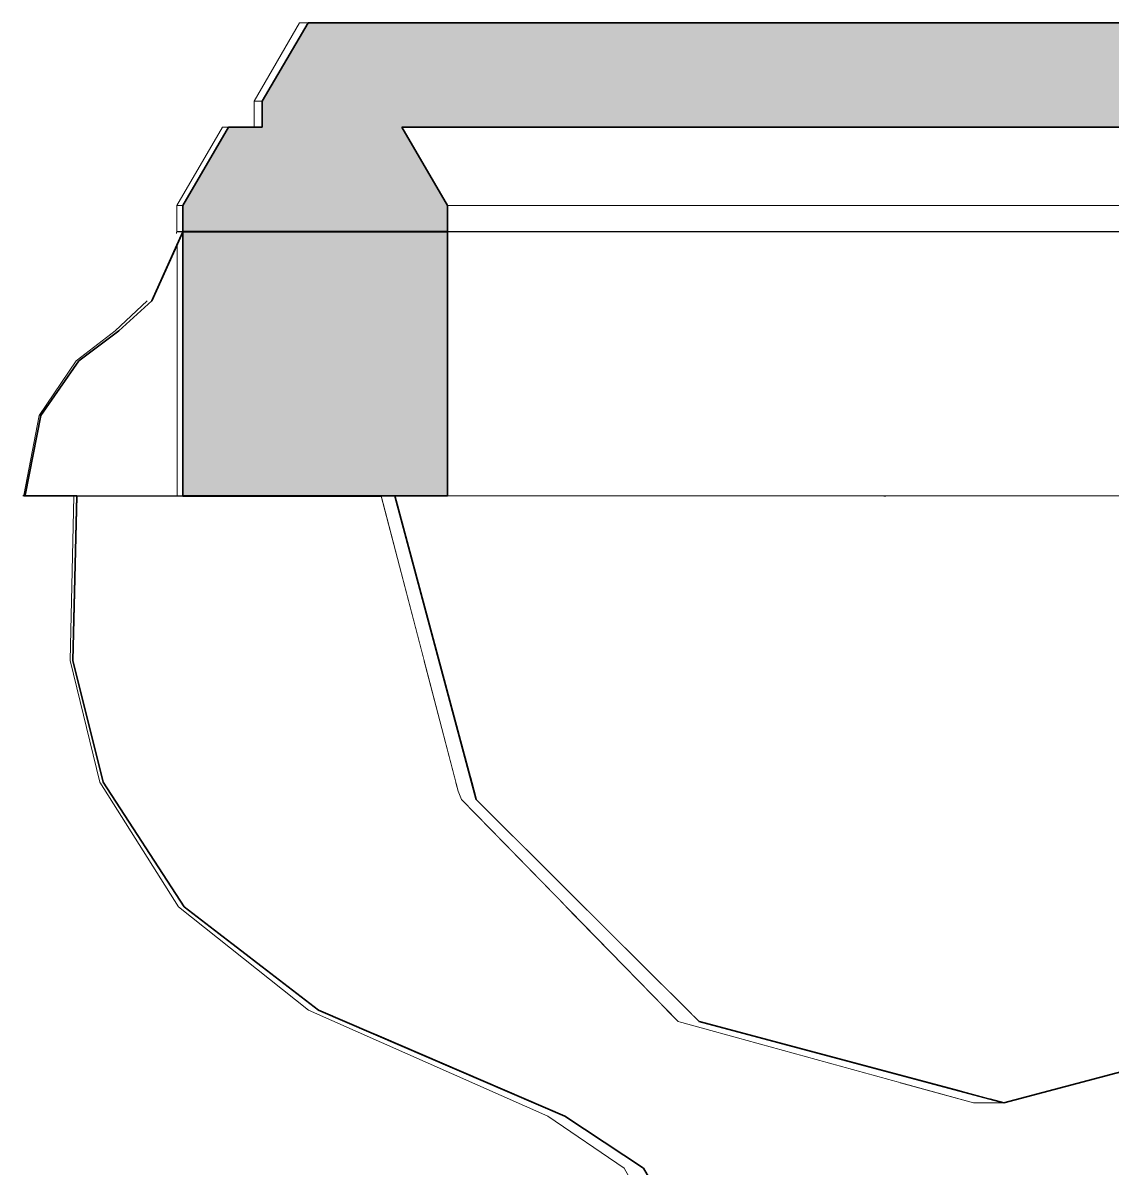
# Model space of a CAD drawing. Header units: millimetres. Extents: x -46169 to 237885, y -84465 to 18123.
# Drawn here: x 223943.5 to 224152.2, y -84112.1 to -83892.6 of the extents above; entities that cross this region are included whole.
import ezdxf

# ---------------------------------------------------------------- set-up
doc = ezdxf.new("R2010")
doc.units = ezdxf.units.MM
doc.header["$MEASUREMENT"] = 0
doc.linetypes.add('Wipeout_Contour', pattern=[1000, 0, -1000])
doc.layers.add('New_A-25-M_Wall_Ext', color=7, linetype='Continuous')
for name, color, linetype, lineweight, true_color in [('New_A-25-M_Wall_Ext_Pen_No__104', 7, 'Continuous', 15, 0xa6a6a6), ('New_A-25-M_Wall_Ext_Pen_No__44', 7, 'Continuous', 35, 0x444444), ('New_A-25-M_Wall_Ext_Pen_No__75', 7, 'Continuous', 20, 0x606060)]:
    doc.layers.add(name, color=color, linetype=linetype, lineweight=lineweight, true_color=true_color)

# ---------------------------------------------------------------- blocks, each defined once
blk = doc.blocks.new('Section Elem_421_4', base_point=(208268.76, -84332.61))
at = {"color": 254, "linetype": 'Wipeout_Contour', "lineweight": 0, "ltscale": 956759.551213}
blk.add_wipeout([(223987.83, -83912.61), (223989.39, -83912.61), (223989.39, -83907.61), (223987.83, -83907.61)], dxfattribs=at).dxf.layer = 'New_A-25-M_Wall_Ext'
at = {"color": 254, "linetype": 'Wipeout_Contour', "lineweight": 0, "ltscale": 956771.444806}
blk.add_wipeout([(223973.07, -83935.12), (223973.07, -83983.22), (223974.17, -83983.22), (223974.17, -83932.66)], dxfattribs=at).dxf.layer = 'New_A-25-M_Wall_Ext'
at = {"color": 254, "linetype": 'Wipeout_Contour', "lineweight": 0, "ltscale": 956997.505367}
blk.add_wipeout([(224024.92, -83983.22), (224043.51, -83983.22), (224043.51, -83932.64), (224024.92, -83932.64)], dxfattribs=at).dxf.layer = 'New_A-25-M_Wall_Ext'
at = {"color": 254, "linetype": 'Wipeout_Contour', "lineweight": 0, "ltscale": 956761.911894}
blk.add_wipeout([(223987.83, -83907.61), (223989.39, -83907.61), (223998.18, -83892.61), (223996.54, -83892.61)], dxfattribs=at).dxf.layer = 'New_A-25-M_Wall_Ext'
at = {"color": 254, "linetype": 'Wipeout_Contour', "lineweight": 0, "ltscale": 717549.762628}
blk.add_wipeout([(223972.98, -83932.74), (223973.03, -83932.74), (223973.07, -83932.65)], dxfattribs=at).dxf.layer = 'New_A-25-M_Wall_Ext'
at = {"color": 254, "linetype": 'Wipeout_Contour', "lineweight": 0, "ltscale": 957157.414055}
blk.add_wipeout([(224043.51, -83983.22), (224110.31, -83983.22), (224110.31, -83932.64), (224043.51, -83932.64)], dxfattribs=at).dxf.layer = 'New_A-25-M_Wall_Ext'
at = {"color": 254, "linetype": 'Wipeout_Contour', "lineweight": 0, "ltscale": 717552.106527}
blk.add_wipeout([(223973.07, -83935.12), (223972.97, -83935.33), (223973.07, -83935.33)], dxfattribs=at).dxf.layer = 'New_A-25-M_Wall_Ext'
at = {"layer": 'New_A-25-M_Wall_Ext_Pen_No__44', "linetype": 'Continuous'}
for p, q in [((223998.18, -83892.61), (223989.39, -83907.61)), ((224264.84, -83892.61), (223998.18, -83892.61)), ((223989.39, -83907.61), (223989.39, -83912.61))]:
    blk.add_line(p, q, dxfattribs=at)
at = {"layer": 'New_A-25-M_Wall_Ext_Pen_No__75', "linetype": 'Continuous'}
for p, q in [((223987.83, -83907.61), (223996.54, -83892.61)), ((223998.18, -83892.61), (223996.54, -83892.61)), ((223987.83, -83912.61), (223987.83, -83907.61)), ((223989.39, -83907.61), (223987.83, -83907.61))]:
    blk.add_line(p, q, dxfattribs=at)
at = {"color": 254, "linetype": 'Wipeout_Contour', "lineweight": 0, "ltscale": 717549.567053}
blk.add_wipeout([(223972.98, -83932.74), (223972.94, -83932.96), (223973.03, -83932.74)], dxfattribs=at).dxf.layer = 'New_A-25-M_Wall_Ext'
at = {"color": 254, "linetype": 'Wipeout_Contour', "lineweight": 0, "ltscale": 957423.070872}
blk.add_wipeout([(224110.31, -83983.22), (224185.35, -83983.22), (224185.35, -83932.64), (224110.31, -83932.64)], dxfattribs=at).dxf.layer = 'New_A-25-M_Wall_Ext'
at = {"color": 254, "linetype": 'Wipeout_Contour', "lineweight": 0, "ltscale": 1195923.146471299}
blk.add_wipeout([(223972.97, -83935.33), (223968.24, -83945.88), (223971.08, -83945.88), (223973.07, -83941.72), (223973.07, -83935.33)], dxfattribs=at).dxf.layer = 'New_A-25-M_Wall_Ext'
at = {"color": 254, "linetype": 'Wipeout_Contour', "lineweight": 0, "ltscale": 957384.042806}
blk.add_wipeout([(224110.31, -83932.61), (224185.35, -83932.61), (224185.35, -83927.61), (224110.31, -83927.61)], dxfattribs=at).dxf.layer = 'New_A-25-M_Wall_Ext'
at = {"color": 254, "linetype": 'Wipeout_Contour', "lineweight": 0, "ltscale": 717560.048238}
blk.add_wipeout([(223971.08, -83945.88), (223973.07, -83945.88), (223973.07, -83941.72)], dxfattribs=at).dxf.layer = 'New_A-25-M_Wall_Ext'
at = {"color": 254, "linetype": 'Wipeout_Contour', "lineweight": 0, "ltscale": 957371.073576}
blk.add_wipeout([(224108.78, -83983.27), (224135.32, -83998.79), (224139.38, -83983.22), (224108.79, -83983.22)], dxfattribs=at).dxf.layer = 'New_A-25-M_Wall_Ext'
at = {"color": 254, "linetype": 'Wipeout_Contour', "lineweight": 0, "ltscale": 957118.350741}
blk.add_wipeout([(224043.5, -83932.61), (224110.31, -83932.61), (224110.31, -83927.61), (224043.5, -83927.61)], dxfattribs=at).dxf.layer = 'New_A-25-M_Wall_Ext'
at = {"color": 254, "linetype": 'Wipeout_Contour', "lineweight": 0, "ltscale": 956731.285425}
blk.add_wipeout([(223968.24, -83945.88), (223961.93, -83951.61), (223965.12, -83951.61), (223971.08, -83945.88)], dxfattribs=at).dxf.layer = 'New_A-25-M_Wall_Ext'
at = {"color": 254, "linetype": 'Wipeout_Contour', "lineweight": 0, "ltscale": 957366.795659}
blk.add_wipeout([(224108.74, -83983.31), (224124.23, -84010.18), (224135.32, -83998.79), (224108.78, -83983.27)], dxfattribs=at).dxf.layer = 'New_A-25-M_Wall_Ext'
at = {"layer": 'New_A-25-M_Wall_Ext_Pen_No__75', "linetype": 'Continuous'}
for p, q in [((224110.31, -83932.61), (224185.35, -83932.61)), ((224110.31, -83932.64), (224185.35, -83932.64))]:
    blk.add_line(p, q, dxfattribs=at)
at = {"color": 254, "linetype": 'Wipeout_Contour', "lineweight": 0, "ltscale": 957372.057788}
blk.add_wipeout([(224108.74, -83912.61), (224110.31, -83927.61), (224185.35, -83927.61), (224189.07, -83912.61)], dxfattribs=at).dxf.layer = 'New_A-25-M_Wall_Ext'
at = {"color": 254, "linetype": 'Wipeout_Contour', "lineweight": 0, "ltscale": 956958.417185}
blk.add_wipeout([(224024.91, -83932.61), (224043.5, -83932.61), (224043.5, -83927.61), (224024.91, -83927.61)], dxfattribs=at).dxf.layer = 'New_A-25-M_Wall_Ext'
at = {"color": 254, "linetype": 'Wipeout_Contour', "lineweight": 0, "ltscale": 956745.566729}
blk.add_wipeout([(223965.12, -83951.61), (223973.07, -83951.61), (223973.07, -83945.88), (223971.08, -83945.88)], dxfattribs=at).dxf.layer = 'New_A-25-M_Wall_Ext'
at = {"color": 254, "linetype": 'Wipeout_Contour', "lineweight": 0, "ltscale": 957348.241285}
blk.add_wipeout([(224108.69, -83983.32), (224109.08, -84014.35), (224124.23, -84010.18), (224108.74, -83983.31)], dxfattribs=at).dxf.layer = 'New_A-25-M_Wall_Ext'
at = {"color": 254, "linetype": 'Wipeout_Contour', "lineweight": 0, "ltscale": 957503.688227}
blk.add_wipeout([(224135.32, -83998.79), (224168.76, -84017.09), (224177.6, -83983.22), (224139.38, -83983.22)], dxfattribs=at).dxf.layer = 'New_A-25-M_Wall_Ext'
at = {"layer": 'New_A-25-M_Wall_Ext_Pen_No__75', "linetype": 'Continuous'}
for p, q in [((224024.91, -83932.61), (224043.5, -83932.61)), ((224024.92, -83932.64), (224043.51, -83932.64)), ((224043.5, -83932.61), (224110.31, -83932.61)), ((224043.51, -83932.64), (224110.31, -83932.64)), ((224110.31, -83983.22), (224185.35, -83983.22))]:
    blk.add_line(p, q, dxfattribs=at)
at = {"color": 254, "linetype": 'Wipeout_Contour', "lineweight": 0, "ltscale": 957096.917974}
blk.add_wipeout([(224108.74, -83912.61), (224037.22, -83912.61), (224043.5, -83927.61), (224110.31, -83927.61)], dxfattribs=at).dxf.layer = 'New_A-25-M_Wall_Ext'
at = {"color": 254, "linetype": 'Wipeout_Contour', "lineweight": 0, "ltscale": 956713.890169}
blk.add_wipeout([(223961.93, -83951.61), (223954.25, -83957.37), (223957.87, -83957.37), (223965.12, -83951.61)], dxfattribs=at).dxf.layer = 'New_A-25-M_Wall_Ext'
at = {"color": 254, "linetype": 'Wipeout_Contour', "lineweight": 0, "ltscale": 957317.974983}
blk.add_wipeout([(224093.92, -84010.18), (224109.08, -84014.35), (224108.69, -83983.32), (224108.64, -83983.31)], dxfattribs=at).dxf.layer = 'New_A-25-M_Wall_Ext'
at = {"color": 254, "linetype": 'Wipeout_Contour', "lineweight": 0, "ltscale": 957488.915385}
blk.add_wipeout([(224135.32, -83998.79), (224124.23, -84010.18), (224144.62, -84041.89), (224168.76, -84017.09)], dxfattribs=at).dxf.layer = 'New_A-25-M_Wall_Ext'
at = {"layer": 'New_A-25-M_Wall_Ext_Pen_No__75', "linetype": 'Continuous'}
blk.add_line((224185.35, -83927.61), (224110.31, -83927.61), dxfattribs=at)
at = {"color": 254, "linetype": 'Wipeout_Contour', "lineweight": 0, "ltscale": 956930.191947}
blk.add_wipeout([(224016.12, -83912.61), (224024.91, -83927.61), (224043.5, -83927.61), (224037.22, -83912.61)], dxfattribs=at).dxf.layer = 'New_A-25-M_Wall_Ext'
at = {"color": 254, "linetype": 'Wipeout_Contour', "lineweight": 0, "ltscale": 956741.526893}
blk.add_wipeout([(223965.12, -83951.61), (223957.87, -83957.37), (223973.07, -83957.37), (223973.07, -83951.61)], dxfattribs=at).dxf.layer = 'New_A-25-M_Wall_Ext'
at = {"color": 254, "linetype": 'Wipeout_Contour', "lineweight": 0, "ltscale": 957288.222068}
blk.add_wipeout([(224108.61, -83983.27), (224082.83, -83998.79), (224093.92, -84010.18), (224108.64, -83983.31)], dxfattribs=at).dxf.layer = 'New_A-25-M_Wall_Ext'
at = {"layer": 'New_A-25-M_Wall_Ext_Pen_No__104', "linetype": 'Continuous'}
blk.add_hatch(color=256, dxfattribs=at).paths.add_polyline_path([(224273.63, -83912.61), (224273.63, -83907.61), (224264.84, -83892.61), (223998.18, -83892.61), (223989.39, -83907.61), (223989.39, -83912.61)])
at = {"layer": 'New_A-25-M_Wall_Ext_Pen_No__44', "linetype": 'Continuous'}
for p, q in [((224016.12, -83912.61), (224024.91, -83927.61)), ((224246.89, -83912.61), (224016.12, -83912.61))]:
    blk.add_line(p, q, dxfattribs=at)
at = {"layer": 'New_A-25-M_Wall_Ext_Pen_No__75', "linetype": 'Continuous'}
for p, q in [((224043.5, -83927.61), (224024.91, -83927.61)), ((224110.31, -83927.61), (224043.5, -83927.61))]:
    blk.add_line(p, q, dxfattribs=at)
at = {"color": 254, "linetype": 'Wipeout_Contour', "lineweight": 0, "ltscale": 956698.07069}
blk.add_wipeout([(223954.25, -83957.37), (223946.97, -83967.87), (223951, -83967.87), (223957.87, -83957.37)], dxfattribs=at).dxf.layer = 'New_A-25-M_Wall_Ext'
at = {"color": 254, "linetype": 'Wipeout_Contour', "lineweight": 0, "ltscale": 957264.56725}
blk.add_wipeout([(224108.59, -83983.22), (224078.77, -83983.22), (224082.83, -83998.79), (224108.61, -83983.27)], dxfattribs=at).dxf.layer = 'New_A-25-M_Wall_Ext'
at = {"color": 254, "linetype": 'Wipeout_Contour', "lineweight": 0, "ltscale": 957428.470721}
blk.add_wipeout([(224109.08, -84014.35), (224111.65, -84050.96), (224144.62, -84041.89), (224124.23, -84010.18)], dxfattribs=at).dxf.layer = 'New_A-25-M_Wall_Ext'
at = {"color": 254, "linetype": 'Wipeout_Contour', "lineweight": 0, "ltscale": 956739.8722}
blk.add_wipeout([(223951, -83967.87), (223973.07, -83967.87), (223973.07, -83957.37), (223957.87, -83957.37)], dxfattribs=at).dxf.layer = 'New_A-25-M_Wall_Ext'
at = {"color": 254, "linetype": 'Wipeout_Contour', "lineweight": 0, "ltscale": 1675296.164398036}
blk.add_wipeout([(224108.79, -83983.22), (224108.59, -83983.22), (224108.61, -83983.27), (224108.64, -83983.31), (224108.69, -83983.32), (224108.74, -83983.31), (224108.78, -83983.27)], dxfattribs=at).dxf.layer = 'New_A-25-M_Wall_Ext'
at = {"color": 254, "linetype": 'Wipeout_Contour', "lineweight": 0, "ltscale": 957337.508544}
blk.add_wipeout([(224093.92, -84010.18), (224078.67, -84041.89), (224111.65, -84050.96), (224109.08, -84014.35)], dxfattribs=at).dxf.layer = 'New_A-25-M_Wall_Ext'
at = {"color": 254, "linetype": 'Wipeout_Contour', "lineweight": 0, "ltscale": 957614.934029}
blk.add_wipeout([(224144.62, -84041.89), (224163.21, -84066.7), (224197.57, -84031.42), (224168.76, -84017.09)], dxfattribs=at).dxf.layer = 'New_A-25-M_Wall_Ext'
at = {"layer": 'New_A-25-M_Wall_Ext_Pen_No__75', "linetype": 'Continuous'}
for p, q in [((224108.61, -83983.27), (224108.59, -83983.22)), ((224108.64, -83983.31), (224108.61, -83983.27)), ((224108.69, -83983.32), (224108.64, -83983.31)), ((224108.74, -83983.31), (224108.69, -83983.32)), ((224108.78, -83983.27), (224108.74, -83983.31)), ((224108.79, -83983.22), (224108.78, -83983.27))]:
    blk.add_line(p, q, dxfattribs=at)
at = {"color": 254, "linetype": 'Wipeout_Contour', "lineweight": 0, "ltscale": 956697.401715}
blk.add_wipeout([(223946.97, -83967.87), (223943.94, -83983.14), (223948.14, -83983.14), (223951, -83967.87)], dxfattribs=at).dxf.layer = 'New_A-25-M_Wall_Ext'
at = {"color": 254, "linetype": 'Wipeout_Contour', "lineweight": 0, "ltscale": 957242.079759}
blk.add_wipeout([(224082.83, -83998.79), (224054.53, -84017.09), (224078.67, -84041.89), (224093.92, -84010.18)], dxfattribs=at).dxf.layer = 'New_A-25-M_Wall_Ext'
at = {"color": 254, "linetype": 'Wipeout_Contour', "lineweight": 0, "ltscale": 957514.273289}
blk.add_wipeout([(224111.65, -84050.96), (224116.29, -84079.61), (224163.21, -84066.7), (224144.62, -84041.89)], dxfattribs=at).dxf.layer = 'New_A-25-M_Wall_Ext'
at = {"color": 254, "linetype": 'Wipeout_Contour', "lineweight": 0, "ltscale": 956749.033841}
blk.add_wipeout([(223948.14, -83983.14), (223973.07, -83983.14), (223973.07, -83967.87), (223951, -83967.87)], dxfattribs=at).dxf.layer = 'New_A-25-M_Wall_Ext'
at = {"color": 254, "linetype": 'Wipeout_Contour', "lineweight": 0, "ltscale": 957167.06552}
blk.add_wipeout([(224078.77, -83983.22), (224045.69, -83983.22), (224054.53, -84017.09), (224082.83, -83998.79)], dxfattribs=at).dxf.layer = 'New_A-25-M_Wall_Ext'
at = {"color": 254, "linetype": 'Wipeout_Contour', "lineweight": 0, "ltscale": 957364.303026}
blk.add_wipeout([(224078.67, -84041.89), (224069.37, -84066.7), (224116.29, -84079.61), (224111.65, -84050.96)], dxfattribs=at).dxf.layer = 'New_A-25-M_Wall_Ext'
at = {"color": 254, "linetype": 'Wipeout_Contour', "lineweight": 0, "ltscale": 956702.322788}
blk.add_wipeout([(223943.94, -83983.14), (223943.73, -83983.22), (223947.95, -83983.22), (223948.14, -83983.14)], dxfattribs=at).dxf.layer = 'New_A-25-M_Wall_Ext'
at = {"color": 254, "linetype": 'Wipeout_Contour', "lineweight": 0, "ltscale": 957205.742122}
blk.add_wipeout([(224054.53, -84017.09), (224035.02, -84031.42), (224069.37, -84066.7), (224078.67, -84041.89)], dxfattribs=at).dxf.layer = 'New_A-25-M_Wall_Ext'
at = {"color": 254, "linetype": 'Wipeout_Contour', "lineweight": 0, "ltscale": 957584.753041}
blk.add_wipeout([(224116.29, -84079.61), (224122.38, -84096.41), (224177.48, -84081.24), (224163.21, -84066.7)], dxfattribs=at).dxf.layer = 'New_A-25-M_Wall_Ext'
at = {"color": 254, "linetype": 'Wipeout_Contour', "lineweight": 0, "ltscale": 956694.065598}
blk.add_wipeout([(223943.73, -83983.22), (223943.94, -83983.14), (223943.72, -83983.14), (223943.53, -83983.22)], dxfattribs=at).dxf.layer = 'New_A-25-M_Wall_Ext'
at = {"color": 254, "linetype": 'Wipeout_Contour', "lineweight": 0, "ltscale": 956757.059298}
blk.add_wipeout([(223948.14, -83983.14), (223947.95, -83983.22), (223973.07, -83983.22), (223973.07, -83983.14)], dxfattribs=at).dxf.layer = 'New_A-25-M_Wall_Ext'
at = {"color": 254, "linetype": 'Wipeout_Contour', "lineweight": 0, "ltscale": 957081.101685}
blk.add_wipeout([(224045.69, -83983.22), (224022.44, -83983.22), (224035.02, -84031.42), (224054.53, -84017.09)], dxfattribs=at).dxf.layer = 'New_A-25-M_Wall_Ext'
at = {"color": 254, "linetype": 'Wipeout_Contour', "lineweight": 0, "ltscale": 1196721.508568545}
blk.add_wipeout([(224069.37, -84066.7), (224067.67, -84078.53), (224071.57, -84082.43), (224122.38, -84096.41), (224116.29, -84079.61)], dxfattribs=at).dxf.layer = 'New_A-25-M_Wall_Ext'
at = {"layer": 'New_A-25-M_Wall_Ext_Pen_No__75', "linetype": 'Continuous'}
blk.add_line((224043.51, -83983.22), (224110.31, -83983.22), dxfattribs=at)
at = {"color": 254, "linetype": 'Wipeout_Contour', "lineweight": 0, "ltscale": 956689.257851}
blk.add_wipeout([(223943.94, -83983.14), (223946.97, -83967.87), (223946.66, -83967.87), (223943.72, -83983.14)], dxfattribs=at).dxf.layer = 'New_A-25-M_Wall_Ext'
at = {"color": 254, "linetype": 'Wipeout_Contour', "lineweight": 0, "ltscale": 956738.959868}
blk.add_wipeout([(223953.88, -83983.22), (223953.88, -83983.32), (223957.43, -83983.32), (223957.52, -83983.22)], dxfattribs=at).dxf.layer = 'New_A-25-M_Wall_Ext'
at = {"color": 254, "linetype": 'Wipeout_Contour', "lineweight": 0, "ltscale": 1196467.437563715}
blk.add_wipeout([(224035.02, -84031.42), (224029.32, -84037.34), (224030.41, -84041.4), (224067.67, -84078.53), (224069.37, -84066.7)], dxfattribs=at).dxf.layer = 'New_A-25-M_Wall_Ext'
at = {"color": 254, "linetype": 'Wipeout_Contour', "lineweight": 0, "ltscale": 1197009.381498518}
blk.add_wipeout([(224177.48, -84081.24), (224122.38, -84096.41), (224123.45, -84097.43), (224128.57, -84098.79), (224182.36, -84083.99)], dxfattribs=at).dxf.layer = 'New_A-25-M_Wall_Ext'
at = {"layer": 'New_A-25-M_Wall_Ext_Pen_No__44', "linetype": 'Continuous'}
blk.add_line((223943.73, -83983.22), (223943.94, -83983.14), dxfattribs=at)
at = {"layer": 'New_A-25-M_Wall_Ext_Pen_No__75', "linetype": 'Continuous'}
for p in [(223943.72, -83983.14), (223943.73, -83983.22)]:
    blk.add_line(p, (223943.53, -83983.22), dxfattribs=at)
at = {"color": 254, "linetype": 'Wipeout_Contour', "lineweight": 0, "ltscale": 956690.198891}
blk.add_wipeout([(223946.97, -83967.87), (223954.25, -83957.37), (223953.73, -83957.37), (223946.66, -83967.87)], dxfattribs=at).dxf.layer = 'New_A-25-M_Wall_Ext'
at = {"color": 254, "linetype": 'Wipeout_Contour', "lineweight": 0, "ltscale": 717547.384994}
blk.add_wipeout([(223953.38, -83983.22), (223953.28, -83983.32), (223953.37, -83983.32)], dxfattribs=at).dxf.layer = 'New_A-25-M_Wall_Ext'
at = {"color": 254, "linetype": 'Wipeout_Contour', "lineweight": 0, "ltscale": 956811.213784}
blk.add_wipeout([(223957.43, -83983.32), (223992.44, -83983.32), (223992.52, -83983.22), (223957.52, -83983.22)], dxfattribs=at).dxf.layer = 'New_A-25-M_Wall_Ext'
at = {"color": 254, "linetype": 'Wipeout_Contour', "lineweight": 0, "ltscale": 957035.741161}
blk.add_wipeout([(224022.44, -83983.22), (224014.77, -83983.22), (224029.32, -84037.34), (224035.02, -84031.42)], dxfattribs=at).dxf.layer = 'New_A-25-M_Wall_Ext'
at = {"color": 254, "linetype": 'Wipeout_Contour', "lineweight": 0, "ltscale": 957420.612221}
blk.add_wipeout([(224122.38, -84096.41), (224071.57, -84082.43), (224073.14, -84083.99), (224123.45, -84097.43)], dxfattribs=at).dxf.layer = 'New_A-25-M_Wall_Ext'
at = {"color": 254, "linetype": 'Wipeout_Contour', "lineweight": 0, "ltscale": 957649.162017}
blk.add_wipeout([(224128.57, -84098.79), (224131.51, -84099.58), (224189.87, -84083.99), (224182.36, -84083.99)], dxfattribs=at).dxf.layer = 'New_A-25-M_Wall_Ext'
at = {"layer": 'New_A-25-M_Wall_Ext_Pen_No__75', "linetype": 'Continuous'}
blk.add_line((223946.66, -83967.87), (223943.72, -83983.14), dxfattribs=at)
at = {"color": 254, "linetype": 'Wipeout_Contour', "lineweight": 0, "ltscale": 956706.395203}
blk.add_wipeout([(223954.25, -83957.37), (223961.93, -83951.61), (223961.18, -83951.61), (223953.73, -83957.37)], dxfattribs=at).dxf.layer = 'New_A-25-M_Wall_Ext'
at = {"color": 254, "linetype": 'Wipeout_Contour', "lineweight": 0, "ltscale": 717557.473157}
blk.add_wipeout([(223953.28, -83983.32), (223952.59, -84014.8), (223953.37, -83983.32)], dxfattribs=at).dxf.layer = 'New_A-25-M_Wall_Ext'
at = {"color": 254, "linetype": 'Wipeout_Contour', "lineweight": 0, "ltscale": 957019.27509}
blk.add_wipeout([(224012.18, -83983.22), (224026.94, -84039.82), (224027.6, -84041.4), (224012.42, -83983.22)], dxfattribs=at).dxf.layer = 'New_A-25-M_Wall_Ext'
at = {"color": 254, "linetype": 'Wipeout_Contour', "lineweight": 0, "ltscale": 957431.372625}
blk.add_wipeout([(224069.07, -84083.99), (224125.71, -84099.58), (224131.51, -84099.58), (224073.14, -84083.99)], dxfattribs=at).dxf.layer = 'New_A-25-M_Wall_Ext'
at = {"layer": 'New_A-25-M_Wall_Ext_Pen_No__75', "linetype": 'Continuous'}
blk.add_line((223953.73, -83957.37), (223946.66, -83967.87), dxfattribs=at)
at = {"color": 254, "linetype": 'Wipeout_Contour', "lineweight": 0, "ltscale": 956724.139456}
blk.add_wipeout([(223961.18, -83951.61), (223961.93, -83951.61), (223968.24, -83945.88), (223967.31, -83945.88)], dxfattribs=at).dxf.layer = 'New_A-25-M_Wall_Ext'
at = {"color": 254, "linetype": 'Wipeout_Contour', "lineweight": 0, "ltscale": 956759.602392}
blk.add_wipeout([(223953.07, -84014.8), (223956.76, -84014.8), (223957.43, -83983.32), (223953.88, -83983.32)], dxfattribs=at).dxf.layer = 'New_A-25-M_Wall_Ext'
at = {"color": 254, "linetype": 'Wipeout_Contour', "lineweight": 0, "ltscale": 957203.988145}
blk.add_wipeout([(224027.6, -84041.4), (224069.07, -84083.99), (224073.14, -84083.99), (224030.41, -84041.4)], dxfattribs=at).dxf.layer = 'New_A-25-M_Wall_Ext'
at = {"color": 254, "linetype": 'Wipeout_Contour', "lineweight": 0, "ltscale": 1915277.034999333}
blk.add_wipeout([(224125.71, -84099.58), (224111.57, -84095.69), (224114.11, -84102.13), (224175.32, -84102.13), (224196.43, -84081.81), (224192.06, -84081.81), (224189.87, -84083.99), (224131.51, -84099.58)], dxfattribs=at).dxf.layer = 'New_A-25-M_Wall_Ext'
at = {"layer": 'New_A-25-M_Wall_Ext_Pen_No__44', "linetype": 'Continuous'}
blk.add_line((224131.51, -84099.58), (224189.87, -84083.99), dxfattribs=at)
at = {"layer": 'New_A-25-M_Wall_Ext_Pen_No__75', "linetype": 'Continuous'}
for p, q in [((223961.18, -83951.61), (223953.73, -83957.37)), ((224125.71, -84099.58), (224131.51, -84099.58))]:
    blk.add_line(p, q, dxfattribs=at)
at = {"color": 254, "linetype": 'Wipeout_Contour', "lineweight": 0, "ltscale": 1195917.060300093}
blk.add_wipeout([(223973.08, -83932.64), (223967.31, -83945.88), (223968.24, -83945.88), (223974.17, -83932.66), (223974.17, -83932.64)], dxfattribs=at).dxf.layer = 'New_A-25-M_Wall_Ext'
at = {"color": 254, "linetype": 'Wipeout_Contour', "lineweight": 0, "ltscale": 956832.120015}
blk.add_wipeout([(223956.76, -84014.8), (223991.93, -84014.8), (223992.44, -83983.32), (223957.43, -83983.32)], dxfattribs=at).dxf.layer = 'New_A-25-M_Wall_Ext'
at = {"color": 254, "linetype": 'Wipeout_Contour', "lineweight": 0, "ltscale": 957025.523902}
blk.add_wipeout([(224012.42, -83983.22), (224027.6, -84041.4), (224030.41, -84041.4), (224014.77, -83983.22)], dxfattribs=at).dxf.layer = 'New_A-25-M_Wall_Ext'
at = {"layer": 'New_A-25-M_Wall_Ext_Pen_No__44', "linetype": 'Continuous', "flags": 128}
blk.add_lwpolyline([(224024.91, -83927.61), (224024.91, -83932.61), (224024.92, -83983.22)], dxfattribs=at)
at = {"layer": 'New_A-25-M_Wall_Ext_Pen_No__75', "linetype": 'Continuous'}
for p, q in [((223973.07, -83983.22), (223973.07, -83935.12)), ((223967.31, -83945.88), (223961.18, -83951.61)), ((223967.33, -83945.84), (223967.31, -83945.88)), ((223957.52, -83983.22), (223973.07, -83983.22)), ((223973.07, -83983.22), (223974.17, -83983.22)), ((224024.92, -83983.22), (224043.51, -83983.22))]:
    blk.add_line(p, q, dxfattribs=at)
at = {"color": 254, "linetype": 'Wipeout_Contour', "lineweight": 0, "ltscale": 956731.429565}
blk.add_wipeout([(223973.05, -83932.61), (223974.16, -83932.61), (223974.16, -83927.61), (223973.05, -83927.61)], dxfattribs=at).dxf.layer = 'New_A-25-M_Wall_Ext'
at = {"color": 254, "linetype": 'Wipeout_Contour', "lineweight": 0, "ltscale": 956913.670667}
blk.add_wipeout([(223992.44, -83983.32), (224012.2, -83983.32), (224012.18, -83983.22), (223992.52, -83983.22)], dxfattribs=at).dxf.layer = 'New_A-25-M_Wall_Ext'
at = {"color": 254, "linetype": 'Wipeout_Contour', "lineweight": 0, "ltscale": 956807.358337}
blk.add_wipeout([(223953.07, -84014.8), (223958.93, -84038.12), (223962.28, -84038.12), (223956.76, -84014.8)], dxfattribs=at).dxf.layer = 'New_A-25-M_Wall_Ext'
at = {"layer": 'New_A-25-M_Wall_Ext_Pen_No__44', "linetype": 'Continuous'}
for p, q in [((224024.91, -83932.61), (223974.16, -83932.61)), ((223974.17, -83932.64), (223974.17, -83983.22)), ((224024.92, -83932.64), (223974.17, -83932.64))]:
    blk.add_line(p, q, dxfattribs=at)
at = {"layer": 'New_A-25-M_Wall_Ext_Pen_No__75', "linetype": 'Continuous'}
for p, q in [((223972.98, -83932.74), (223972.94, -83932.96)), ((223973.07, -83932.64), (223972.98, -83932.74)), ((223973.05, -83932.61), (223974.16, -83932.61)), ((223973.07, -83932.64), (223974.17, -83932.64))]:
    blk.add_line(p, q, dxfattribs=at)
at = {"color": 254, "linetype": 'Wipeout_Contour', "lineweight": 0, "ltscale": 956733.786225}
blk.add_wipeout([(223973.05, -83927.61), (223974.16, -83927.61), (223982.95, -83912.61), (223981.76, -83912.61)], dxfattribs=at).dxf.layer = 'New_A-25-M_Wall_Ext'
at = {"color": 254, "linetype": 'Wipeout_Contour', "lineweight": 0, "ltscale": 956878.582018}
blk.add_wipeout([(223991.93, -84014.8), (223956.76, -84014.8), (223962.28, -84038.12), (223996.14, -84038.12)], dxfattribs=at).dxf.layer = 'New_A-25-M_Wall_Ext'
at = {"layer": 'New_A-25-M_Wall_Ext_Pen_No__104', "linetype": 'Continuous'}
blk.add_hatch(color=256, dxfattribs=at).paths.add_polyline_path([(224024.91, -83932.61), (224024.91, -83927.61), (224016.12, -83912.61), (223982.95, -83912.61), (223974.16, -83927.61), (223974.16, -83932.61)])
at = {"layer": 'New_A-25-M_Wall_Ext_Pen_No__44', "linetype": 'Continuous'}
for p, q in [((223982.95, -83912.61), (223974.16, -83927.61)), ((223989.39, -83912.61), (223982.95, -83912.61))]:
    blk.add_line(p, q, dxfattribs=at)
at = {"layer": 'New_A-25-M_Wall_Ext_Pen_No__75', "linetype": 'Continuous'}
for p, q in [((223973.05, -83927.61), (223981.76, -83912.61)), ((223982.95, -83912.61), (223981.76, -83912.61)), ((223973.05, -83932.61), (223973.05, -83927.61)), ((223974.16, -83927.61), (223973.05, -83927.61))]:
    blk.add_line(p, q, dxfattribs=at)
at = {"color": 254, "linetype": 'Wipeout_Contour', "lineweight": 0, "ltscale": 956943.266117}
blk.add_wipeout([(223991.93, -84014.8), (224020.41, -84014.8), (224012.2, -83983.32), (223992.44, -83983.32)], dxfattribs=at).dxf.layer = 'New_A-25-M_Wall_Ext'
at = {"color": 254, "linetype": 'Wipeout_Contour', "lineweight": 0, "ltscale": 956879.411627}
blk.add_wipeout([(223958.93, -84038.12), (223974.45, -84062), (223976.93, -84062), (223962.28, -84038.12)], dxfattribs=at).dxf.layer = 'New_A-25-M_Wall_Ext'
at = {"layer": 'New_A-25-M_Wall_Ext_Pen_No__104', "linetype": 'Continuous'}
blk.add_hatch(color=256, dxfattribs=at).paths.add_polyline_path([(223974.17, -83983.22), (224024.92, -83983.22), (224024.92, -83932.64), (223974.17, -83932.64)])
at = {"layer": 'New_A-25-M_Wall_Ext_Pen_No__44', "linetype": 'Continuous'}
blk.add_line((224024.92, -83983.22), (223974.17, -83983.22), dxfattribs=at)
at = {"color": 254, "linetype": 'Wipeout_Contour', "lineweight": 0, "ltscale": 956944.952961}
blk.add_wipeout([(223996.14, -84038.12), (223962.28, -84038.12), (223976.93, -84062), (224007.27, -84062)], dxfattribs=at).dxf.layer = 'New_A-25-M_Wall_Ext'
at = {"color": 254, "linetype": 'Wipeout_Contour', "lineweight": 0, "ltscale": 956998.38768}
blk.add_wipeout([(224020.41, -84014.8), (223991.93, -84014.8), (223996.14, -84038.12), (224026.5, -84038.12)], dxfattribs=at).dxf.layer = 'New_A-25-M_Wall_Ext'
at = {"color": 254, "linetype": 'Wipeout_Contour', "lineweight": 0, "ltscale": 956985.116942}
blk.add_wipeout([(223974.45, -84062), (224000.15, -84081.81), (224001.18, -84081.81), (223976.93, -84062)], dxfattribs=at).dxf.layer = 'New_A-25-M_Wall_Ext'
at = {"color": 254, "linetype": 'Wipeout_Contour', "lineweight": 0, "ltscale": 957039.727956}
blk.add_wipeout([(224007.27, -84062), (223976.93, -84062), (224001.18, -84081.81), (224025.72, -84081.81)], dxfattribs=at).dxf.layer = 'New_A-25-M_Wall_Ext'
at = {"color": 254, "linetype": 'Wipeout_Contour', "lineweight": 0, "ltscale": 1435614.874552749}
blk.add_wipeout([(223996.14, -84038.12), (224007.27, -84062), (224047.66, -84062), (224027.6, -84041.4), (224026.94, -84039.82), (224026.5, -84038.12)], dxfattribs=at).dxf.layer = 'New_A-25-M_Wall_Ext'
at = {"color": 254, "linetype": 'Wipeout_Contour', "lineweight": 0, "ltscale": 717804.166949}
blk.add_wipeout([(224000.15, -84081.81), (224018.56, -84089.73), (224001.18, -84081.81)], dxfattribs=at).dxf.layer = 'New_A-25-M_Wall_Ext'
at = {"layer": 'New_A-25-M_Wall_Ext_Pen_No__44', "linetype": 'Continuous'}
blk.add_line((224014.77, -83983.22), (224030.41, -84041.4), dxfattribs=at)
at = {"layer": 'New_A-25-M_Wall_Ext_Pen_No__75', "linetype": 'Continuous'}
for q in [(224012.18, -83983.22), (224027.6, -84041.4)]:
    blk.add_line((224026.94, -84039.82), q, dxfattribs=at)
at = {"color": 254, "linetype": 'Wipeout_Contour', "lineweight": 0, "ltscale": 1196463.964067472}
blk.add_wipeout([(224001.18, -84081.81), (224018.56, -84089.73), (224047.39, -84102.13), (224059.62, -84102.13), (224025.72, -84081.81)], dxfattribs=at).dxf.layer = 'New_A-25-M_Wall_Ext'
at = {"color": 254, "linetype": 'Wipeout_Contour', "lineweight": 0, "ltscale": 957167.643506}
blk.add_wipeout([(224007.27, -84062), (224025.72, -84081.81), (224066.95, -84081.81), (224047.66, -84062)], dxfattribs=at).dxf.layer = 'New_A-25-M_Wall_Ext'
at = {"color": 254, "linetype": 'Wipeout_Contour', "lineweight": 0, "ltscale": 957303.368143}
blk.add_wipeout([(224047.39, -84102.13), (224062.48, -84112.07), (224070.45, -84112.07), (224059.62, -84102.13)], dxfattribs=at).dxf.layer = 'New_A-25-M_Wall_Ext'
at = {"color": 254, "linetype": 'Wipeout_Contour', "lineweight": 0, "ltscale": 1436003.127715526}
blk.add_wipeout([(224066.95, -84081.81), (224025.72, -84081.81), (224059.62, -84102.13), (224114.11, -84102.13), (224111.57, -84095.69), (224069.07, -84083.99)], dxfattribs=at).dxf.layer = 'New_A-25-M_Wall_Ext'
at = {"color": 254, "linetype": 'Wipeout_Contour', "lineweight": 0, "ltscale": 957376.565915}
blk.add_wipeout([(224062.48, -84112.07), (224077.36, -84137.75), (224081.13, -84137.75), (224070.45, -84112.07)], dxfattribs=at).dxf.layer = 'New_A-25-M_Wall_Ext'
at = {"layer": 'New_A-25-M_Wall_Ext_Pen_No__44', "linetype": 'Continuous'}
blk.add_line((224073.14, -84083.99), (224131.51, -84099.58), dxfattribs=at)
at = {"layer": 'New_A-25-M_Wall_Ext_Pen_No__75', "linetype": 'Continuous'}
blk.add_line((224125.71, -84099.58), (224069.07, -84083.99), dxfattribs=at)
at = {"color": 254, "linetype": 'Wipeout_Contour', "lineweight": 0, "ltscale": 957616.98659}
blk.add_wipeout([(224114.11, -84102.13), (224116.66, -84112.07), (224168.57, -84112.07), (224175.32, -84102.13)], dxfattribs=at).dxf.layer = 'New_A-25-M_Wall_Ext'
at = {"color": 254, "linetype": 'Wipeout_Contour', "lineweight": 0, "ltscale": 957416.596025}
blk.add_wipeout([(224059.62, -84102.13), (224070.45, -84112.07), (224116.66, -84112.07), (224114.11, -84102.13)], dxfattribs=at).dxf.layer = 'New_A-25-M_Wall_Ext'
at = {"color": 254, "linetype": 'Wipeout_Contour', "lineweight": 0, "ltscale": 957634.236011}
blk.add_wipeout([(224116.66, -84112.07), (224119.18, -84137.75), (224161.92, -84137.75), (224168.57, -84112.07)], dxfattribs=at).dxf.layer = 'New_A-25-M_Wall_Ext'
at = {"color": 254, "linetype": 'Wipeout_Contour', "lineweight": 0, "ltscale": 957466.496844}
blk.add_wipeout([(224070.45, -84112.07), (224081.13, -84137.75), (224119.18, -84137.75), (224116.66, -84112.07)], dxfattribs=at).dxf.layer = 'New_A-25-M_Wall_Ext'
at = {"color": 254, "linetype": 'Wipeout_Contour', "lineweight": 0, "ltscale": 957358.450967}
blk.add_wipeout([(224077.36, -84137.75), (224062.48, -84112.07), (224058.77, -84112.07), (224073.21, -84137.75)], dxfattribs=at).dxf.layer = 'New_A-25-M_Wall_Ext'
at = {"color": 254, "linetype": 'Wipeout_Contour', "lineweight": 0, "ltscale": 957278.120483}
blk.add_wipeout([(224062.48, -84112.07), (224047.39, -84102.13), (224044.12, -84102.13), (224058.77, -84112.07)], dxfattribs=at).dxf.layer = 'New_A-25-M_Wall_Ext'
at = {"layer": 'New_A-25-M_Wall_Ext_Pen_No__44', "linetype": 'Continuous', "flags": 128}
blk.add_lwpolyline([(224083.09, -84217.89), (224079.13, -84203.17), (224079.1, -84152.58), (224077.36, -84137.75), (224062.48, -84112.07)], dxfattribs=at)
at = {"layer": 'New_A-25-M_Wall_Ext_Pen_No__75', "linetype": 'Continuous'}
blk.add_line((224058.77, -84112.07), (224073.21, -84137.75), dxfattribs=at)
at = {"color": 254, "linetype": 'Wipeout_Contour', "lineweight": 0, "ltscale": 957141.866864}
blk.add_wipeout([(224047.39, -84102.13), (224000.15, -84081.81), (223998.27, -84081.81), (224044.12, -84102.13)], dxfattribs=at).dxf.layer = 'New_A-25-M_Wall_Ext'
at = {"layer": 'New_A-25-M_Wall_Ext_Pen_No__44', "linetype": 'Continuous'}
blk.add_line((224030.41, -84041.4), (224073.14, -84083.99), dxfattribs=at)
at = {"layer": 'New_A-25-M_Wall_Ext_Pen_No__75', "linetype": 'Continuous'}
for p, q in [((224069.07, -84083.99), (224027.6, -84041.4)), ((224044.12, -84102.13), (224058.77, -84112.07))]:
    blk.add_line(p, q, dxfattribs=at)
at = {"color": 254, "linetype": 'Wipeout_Contour', "lineweight": 0, "ltscale": 956979.102785}
blk.add_wipeout([(224000.15, -84081.81), (223974.45, -84062), (223973.33, -84062), (223998.27, -84081.81)], dxfattribs=at).dxf.layer = 'New_A-25-M_Wall_Ext'
at = {"layer": 'New_A-25-M_Wall_Ext_Pen_No__75', "linetype": 'Continuous'}
blk.add_line((223998.27, -84081.81), (224044.12, -84102.13), dxfattribs=at)
at = {"color": 254, "linetype": 'Wipeout_Contour', "lineweight": 0, "ltscale": 956872.357828}
blk.add_wipeout([(223958.27, -84038.12), (223973.33, -84062), (223974.45, -84062), (223958.93, -84038.12)], dxfattribs=at).dxf.layer = 'New_A-25-M_Wall_Ext'
at = {"layer": 'New_A-25-M_Wall_Ext_Pen_No__75', "linetype": 'Continuous'}
blk.add_line((223973.33, -84062), (223998.27, -84081.81), dxfattribs=at)
at = {"color": 254, "linetype": 'Wipeout_Contour', "lineweight": 0, "ltscale": 956799.755027}
blk.add_wipeout([(223958.93, -84038.12), (223953.07, -84014.8), (223952.59, -84014.8), (223958.27, -84038.12)], dxfattribs=at).dxf.layer = 'New_A-25-M_Wall_Ext'
at = {"layer": 'New_A-25-M_Wall_Ext_Pen_No__75', "linetype": 'Continuous'}
blk.add_line((223958.27, -84038.12), (223973.33, -84062), dxfattribs=at)
at = {"color": 254, "linetype": 'Wipeout_Contour', "lineweight": 0, "ltscale": 956751.881459}
blk.add_wipeout([(223953.07, -84014.8), (223953.88, -83983.22), (223953.38, -83983.22), (223952.59, -84014.8)], dxfattribs=at).dxf.layer = 'New_A-25-M_Wall_Ext'
at = {"layer": 'New_A-25-M_Wall_Ext_Pen_No__44', "linetype": 'Continuous'}
blk.add_line((223953.88, -83983.22), (223943.73, -83983.22), dxfattribs=at)
at = {"layer": 'New_A-25-M_Wall_Ext_Pen_No__44', "linetype": 'Continuous', "flags": 128}
for points in [[(223943.94, -83983.14), (223946.97, -83967.87), (223954.25, -83957.37), (223961.93, -83951.61), (223968.24, -83945.88), (223974.18, -83932.64), (223974.16, -83927.61)], [(224062.48, -84112.07), (224047.39, -84102.13), (224000.15, -84081.81), (223974.45, -84062), (223958.93, -84038.12), (223953.07, -84014.8), (223953.88, -83983.22)]]:
    blk.add_lwpolyline(points, dxfattribs=at)
at = {"layer": 'New_A-25-M_Wall_Ext_Pen_No__75', "linetype": 'Continuous'}
for p, q in [((223953.28, -83983.32), (223952.59, -84014.8)), ((223953.38, -83983.22), (223953.28, -83983.32)), ((223953.88, -83983.22), (223953.38, -83983.22)), ((223953.88, -83983.22), (223957.52, -83983.22)), ((223952.59, -84014.8), (223958.27, -84038.12))]:
    blk.add_line(p, q, dxfattribs=at)

msp = doc.modelspace()

# ---------------------------------------------------------------- block references
at = {"layer": 'New_A-25-M_Wall_Ext'}
msp.add_blockref('Section Elem_421_4', (208268.76, -84332.61), dxfattribs=at)

doc.saveas('drawing.dxf')
